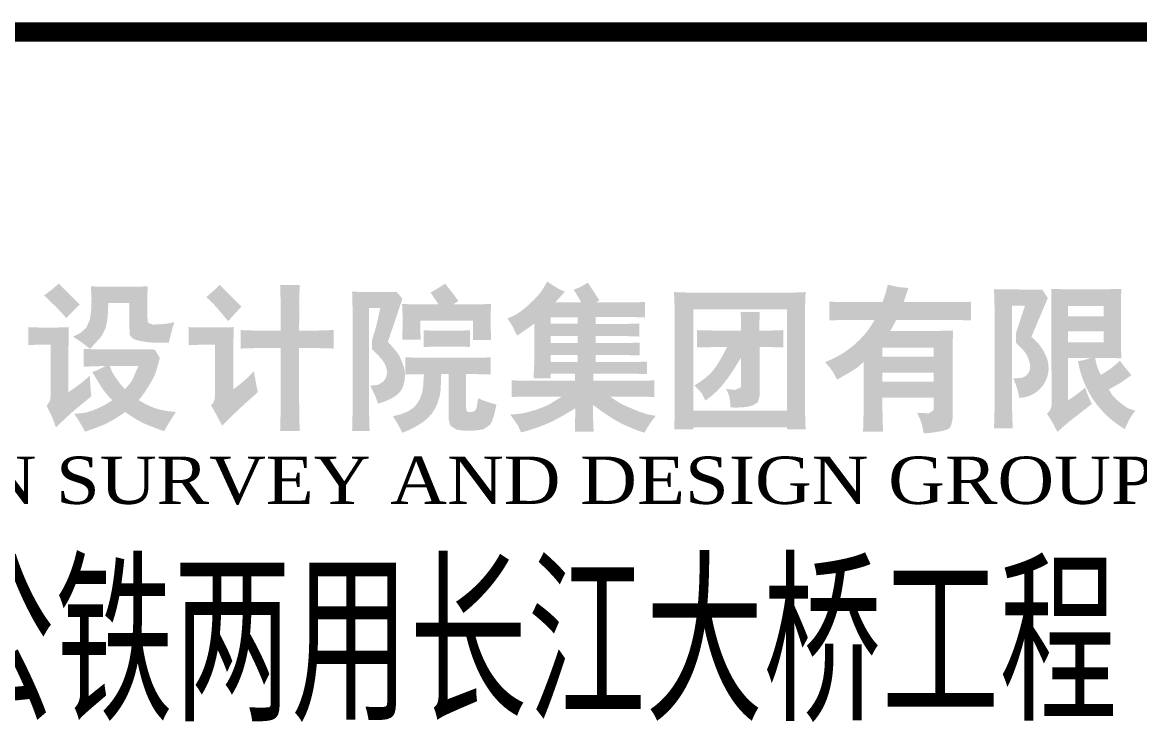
# Model space of a CAD drawing. Header units: millimetres. Extents: x 127 to 2034, y 513 to 812.
# Drawn here: x 1930.56 to 1959.34, y 546.82 to 565.13 of the extents above; entities that cross this region are included whole.
import ezdxf
from ezdxf.enums import TextEntityAlignment as Align

# ---------------------------------------------------------------- set-up
doc = ezdxf.new("R2010")
doc.units = ezdxf.units.MM
doc.layers.add('Title$0$0-CART-SITE', color=140, linetype='Continuous')
doc.styles.add('文字', font='ttt.shx', dxfattribs={"width": 0.8, "bigfont": 'rsdhz.shx'})
doc.styles.add('样式 1', font='TIMES.TTF', dxfattribs={"height": 300})

# ---------------------------------------------------------------- blocks, each defined once
blk = doc.blocks.new('新块6')
at = {"layer": 'Title$0$0-CART-SITE'}
h = blk.add_hatch(color=7, dxfattribs=at)
h.paths.add_polyline_path([(39.63761440037834, -6.547396637428959), (39.38771868405948, -6.557954102495443), (38.38529521736402, -6.557433347931747), (38.17671933031728, -6.547509510340602), (38.17458612527318, -6.54741074654254), (38.17508857426785, -6.556227660024376), (38.17692311848135, -6.584981429417383), (38.17857706977139, -6.613322113008167), (38.18017871253743, -6.637457528621098), (38.191332225684, -6.853392532346161), (38.18689612878572, -7.084113739816358), (38.18466595979027, -7.114757452354581), (38.1795070415092, -7.179701703199158), (38.15710398081776, -7.353978759568974), (38.1427026430107, -7.415535540453331), (38.072485377985, -7.580672456370507), (38.04843929516704, -7.616801790947874), (37.95678880237597, -7.704221130548318), (37.93702244953806, -7.722973130272861), (37.92172088443388, -7.737489462281017), (37.88045945963444, -7.762464539811332), (37.7923655835408, -7.804898340906447), (37.71249159890782, -7.84381640736558), (37.90552021164535, -7.968938593886036), (38.01801592618779, -8.050997199777896), (38.13818941583944, -8.146849388382748), (38.1505060305781, -8.156937404753819), (38.23085381590846, -8.074048926441037), (38.3041915545202, -7.994975039443148), (38.41372326004404, -7.874619168097923), (38.46532125915022, -7.80051297180347), (38.55238819976424, -7.629746519480477), (38.57182290458207, -7.537009951922528), (38.5885799626549, -7.46208022425111), (38.59869505690497, -7.416850253333733), (38.60675848400772, -7.321735586584908), (38.60864707557104, -7.293630231883298), (38.6121663751974, -7.239053924392122), (38.61222371998795, -7.238058280544521), (38.61568136338229, -7.178025283949182), (38.61877979968762, -7.10524021376824), (38.6235266214897, -6.992611006200434), (38.62419435008979, -6.978945688156671), (39.16599758169235, -6.976901149303955), (39.16733524228533, -7.297280644418264), (39.16842167838097, -7.639102144578147), (39.17758917123632, -7.801349257457559), (39.17802991601258, -7.807734272781317), (39.24627484797586, -7.886015484112987), (39.34284204383931, -7.932026586877555), (39.37785040689253, -7.939417197217892), (39.52764856130435, -7.969615831349302), (39.56040471829093, -7.976421554788089), (39.6198707535359, -7.984321864161585), (39.65469105958093, -7.987035456312014), (39.79375046591361, -7.997872538358023), (39.81625049034685, -7.99832916058716), (39.82781563498632, -7.998613908159142), (39.84565919013312, -7.999064117151875), (39.900802981547, -8.00049555087918), (39.95032507241322, -8.001716630547378), (39.97894704278646, -8.002392585363339), (40.05473091515796, -8.001008609565757), (40.12833089711692, -7.999425823524687), (40.17946831776845, -7.998430489676537), (40.27509728886272, -7.631024929928969), (40.28324038406918, -7.606099287953326), (40.28834551714445, -7.589757443016253), (40.29776423449712, -7.559607549461929), (40.30950788098471, -7.522372315482642), (40.31971773537428, -7.490703768221862), (40.32598425112283, -7.470590208734449), (40.2124166292566, -7.492724536956528), (40.16530938963024, -7.502310438296092), (40.14938748217739, -7.505550403884456), (40.14550869131546, -7.50590819248049), (40.1391732203736, -7.506631675061214), (39.98015027609272, -7.524791387174445), (39.93292005844035, -7.5280531577568), (39.76385474297768, -7.53279510264349), (39.64397655238483, -7.484779223069039), (39.63181860581591, -7.358217906944105), (39.62965014103884, -6.829739244373399)])
h.paths.add_polyline_path([(37.41261321305851, -6.54637436800425), (37.36873265620875, -6.502294931180812), (37.3435683292299, -6.477007551301937), (37.34172381201847, -6.475156692100255), (37.29705652575561, -6.518865444023162), (37.24977121490141, -6.565984753544228), (37.1694300405876, -6.632228325508377), (37.14088740429928, -6.652939221927795), (36.98508630497002, -6.769781923934943), (36.97105078547816, -6.780247038439711), (36.96844598333904, -6.782213335844289), (37.24042081299325, -7.042576508774629), (37.31970419950868, -7.121064226223665), (37.42120553385087, -7.229638987543013), (37.43366318689279, -7.243858408966672), (37.54033005095176, -7.36409627681445), (37.62844596411654, -7.273129689526344), (37.67829200254841, -7.222340727767572), (37.88755765547597, -7.012899911854277)])
h.paths.add_polyline_path([(37.59892707813617, -7.885528078362256), (37.60663790916647, -7.59901686961041), (37.3236136063197, -7.608983034545418), (36.84168556208812, -7.609088211576648), (36.56683707593098, -7.599470926548236), (36.56705744852866, -8.060604223631344), (36.8389882036214, -8.050349463189036), (37.14068245796574, -8.051204988542509), (37.14097334961028, -9.309124834847012), (37.13290331149096, -9.410356443752447), (37.12717362856114, -9.482988878975616), (37.12699332208925, -9.485491955374698), (37.07223478348081, -9.570723196555832), (37.04950336801906, -9.605606056469185), (37.03669973034033, -9.626028357378004), (37.1461498979674, -9.852257736073282), (37.19891587085644, -9.973266474593233), (37.20319770699918, -9.98304152516522), (37.2444734619194, -10.09525900314236), (37.27285963364034, -10.17275779997635), (37.27549528788862, -10.17989444626965), (37.52032803776297, -9.947228863879557), (37.64310073023285, -9.833006491608273), (37.70281063841742, -9.779625300850057), (37.73147007191642, -9.756056667561836), (37.92363482475832, -9.595856658829687), (38.18663315558428, -9.381130534699878), (38.16891594274986, -9.205957712055351), (38.15180182042153, -8.95090084856332), (38.14929618583614, -8.902242362989114), (38.14651949349411, -8.847688833136488), (38.14649304879916, -8.847305321772922), (37.99596986898307, -8.982152535641033), (37.88227973596281, -9.071568403060324), (37.79262121566194, -9.137254023702726), (37.59459894497036, -9.274773919272604)])
h.paths.add_polyline_path([(39.95062918630049, -8.39245827621221), (39.82029432423496, -8.174953460437107), (38.30259165078954, -8.170392368735177), (38.02074193295178, -8.162029512191111), (37.98593630781017, -8.160981678141807), (37.98585920100652, -8.616906702326958), (38.02758229306986, -8.615713197185187), (38.40550003887239, -8.604029555930367), (38.48263371658597, -8.602015812972468), (38.51784846766007, -8.601096455065088), (38.5417971010049, -8.600713926564822), (38.55167419300034, -8.600556161018005), (38.53873392443259, -8.60815456012625), (38.49181443189357, -8.632482520267727), (38.4657333556292, -8.645995203350537), (38.38981725957331, -8.684306577920722), (38.35465243195271, -8.700841176652316), (38.27663618677383, -8.730670408530386), (38.21182024969806, -8.756849227873543), (38.2622634974736, -8.842079819077297), (38.38410665155011, -9.04170074569282), (38.39603176184085, -9.061591976953592), (38.40074970672925, -9.069461567054704), (38.4525991591587, -9.149060786664448), (38.49028504720975, -9.208103580000738), (38.57202117892069, -9.313997609694184), (38.60425761537246, -9.351902572028676), (38.62610460719645, -9.375061800581364), (38.63528349042956, -9.384792012182004), (38.70270422943489, -9.456262369485726), (38.71714523438916, -9.471588715018695), (38.72649343248543, -9.481515117904392), (38.68296987891284, -9.510427257385743), (38.57960419389039, -9.572633057506208), (38.52191289735111, -9.605971610780614), (38.36194235167551, -9.685911284306883), (38.20590765771541, -9.752188205083996), (38.10990020786035, -9.778858278116443), (38.05114891992037, -9.797896603227683), (37.95481752270919, -9.81323320993232), (37.76769268712582, -9.828894326258364), (37.74704599473247, -9.830928603939356), (37.84126181676607, -9.970357431856087), (37.92540221169678, -10.11452820465945), (38.01923017813445, -10.2784260838531), (38.0260754919573, -10.29026857715564), (38.06503238246865, -10.27716524213883), (38.18199063860431, -10.23732880063232), (38.33458521635822, -10.18011656998112), (38.38787577862007, -10.15864099029261), (38.51837151245766, -10.1060524752005), (38.59700700426095, -10.0691045540845), (38.76879612288525, -9.975452104584633), (38.85736159586435, -9.9207485050689), (38.87500681590376, -9.909878074206633), (38.88311548474798, -9.905042603062043), (38.91134182090957, -9.885816904581757), (39.04805866845039, -9.792695470820604), (39.05965686901092, -9.784845672956578), (39.10214246846357, -9.815518886369148), (39.21992667419454, -9.897163399864267), (39.30010742349168, -9.94603203700916), (39.3812397346328, -9.99548063295498), (39.52628665982832, -10.07142870992339), (39.53921370615336, -10.07752641238056), (39.54721763264007, -10.0810677999458), (39.56797671482983, -10.08988086548578), (39.66165923555002, -10.13016751598826), (39.8709932039221, -10.21081777579076), (39.93909011084671, -10.23482457067058), (39.94788554966999, -10.23801758191456), (39.95360770481259, -10.24002173432507), (40.06105590809221, -10.27822446242078), (40.06935042175085, -10.26320106741275), (40.08384211228315, -10.237371127973), (40.0940277257896, -10.22014518266462), (40.15386985723944, -10.11698190781482), (40.23046910774048, -9.99181482865913), (40.30172873430038, -9.87994494794458), (40.31495328349612, -9.85912630920268), (40.35673393723175, -9.794017657316944), (40.36411837108515, -9.78252536505954), (40.17760617090007, -9.764973627485801), (40.02791599887041, -9.739708052600859), (40.00315274973018, -9.735579212842822), (39.8485350502384, -9.693212109380168), (39.73453279463195, -9.651288000622513), (39.63669765109282, -9.604856990790893), (39.57432784798641, -9.575830695753949), (39.55895687150388, -9.567009934330258), (39.40470719413918, -9.478611205753113), (39.45741146280979, -9.417382782425364), (39.55410647452428, -9.285880711173546), (39.65447068719278, -9.134243651876202), (39.75247030357915, -8.965525586344484), (39.8157943193064, -8.840493185097726), (39.85362785688688, -8.73580740860291), (39.91552165569357, -8.524519581429786)])
h.paths.add_polyline_path([(39.39476178669921, -8.602482696376514), (39.39379214802375, -8.604877397783127), (39.38515354906758, -8.626664434790143), (39.36762202451556, -8.670879934494451), (39.24575697271706, -8.946587307678614), (39.19876916473351, -9.024977543980127), (39.17404999015474, -9.056530653037953), (39.05375309185678, -9.198506817318957), (39.01184707188134, -9.153383306076819), (38.94367486277682, -9.076033296255444), (38.82694799787916, -8.919606834141632), (38.72782448185228, -8.765031231232795), (38.6602627045437, -8.602467304615686)], flags=16)
h = blk.add_hatch(color=7, dxfattribs=at)
h.paths.add_polyline_path([(41.97937771232881, -7.15032909355017), (42.03717478785745, -7.092061018827962), (42.05392197623932, -7.075229733966863), (42.0122021847599, -7.033494087423433), (41.71926773420617, -6.736043184888898), (41.57869877665854, -6.594513381658771), (41.49271827214015, -6.505922256077838), (41.42554655382028, -6.575721324717449), (41.3158892362573, -6.680614889980121), (41.18407567508604, -6.794145798183877), (41.16065976218869, -6.814126829311363), (41.14896458510393, -6.824224687375875), (41.17659692260986, -6.851061652361237), (41.22890383333052, -6.901581569225015), (41.3142408503414, -6.984003164133752), (41.32737149854273, -6.997079326906372), (41.3339487561685, -7.004339527714023), (41.33740419575096, -7.008075877580835), (41.34475361608983, -7.016186052725117), (41.35268006424502, -7.024777214519644), (41.36317895431619, -7.036498046016844), (41.42544959007847, -7.106016215029569), (41.57266057221767, -7.278783596220647), (41.59188365870704, -7.302697261473668), (41.71078220577527, -7.44439473396693), (41.74335664372972, -7.407463844711173), (41.77959468499375, -7.36637938795667), (41.806594714146, -7.335784415995533), (41.82127592495726, -7.318848348841697)])
h.paths.add_polyline_path([(44.42579148050478, -7.673868283641241), (43.92605514064979, -7.688858575737184), (43.53937866875983, -7.690097612457464), (43.54007284184532, -7.122782972814321), (43.5394580028447, -6.986435062295129), (43.55076310815838, -6.593434675776563), (43.55270679292353, -6.526109832638952), (43.55305938878643, -6.513841316862282), (43.55307481484103, -6.513287213482385), (43.05239748460786, -6.513285930835138), (43.04934312286403, -6.51329106142424), (43.06278143322177, -6.947806873990543), (43.06278143322177, -7.237986452329494), (43.06299299078142, -7.689189498588347), (42.46236640803599, -7.689383800854388), (42.16503046024207, -7.679515777105733), (42.03559912500987, -7.675220193273161), (42.03585916433564, -8.150917943744785), (42.33308206246785, -8.141400705161686), (42.45400481840678, -8.13790164493713), (42.52360504082952, -8.135329938284313), (42.5354739045686, -8.134861772504733), (43.06339186480815, -8.134859206941655), (43.0633896612058, -9.243119835172363), (43.06339186480815, -9.661398623042087), (43.06336321651085, -9.742787687351154), (43.05498024946628, -10.05903706006336), (43.04934312286403, -10.27621864886771), (43.55307481484103, -10.27622249680627), (43.54046951226971, -9.7767688466285), (43.53906794364644, -9.4197928755961), (43.53903268391349, -8.134861772236263), (43.92258868242694, -8.135514639410985), (44.0747999150966, -8.140197582545623), (44.16654095465397, -8.142721831271956), (44.3520614753206, -8.148552844925005), (44.37174294022457, -8.149203045095987), (44.39014624117021, -8.149811019635536), (44.4073969943876, -8.150324078318818), (44.41249927698716, -8.150475715492803), (44.41679448729462, -8.150616006857147), (44.4260779647351, -8.150919226392034)])
h = blk.add_hatch(color=7, dxfattribs=at)
h.paths.add_polyline_path([(47.55092145932917, -6.801160593037879), (47.5308279019276, -6.773962069561322), (47.51688934617755, -6.756403918754415), (47.5054740546698, -6.741654764242639), (47.42807264849156, -6.644019696709278), (47.33061514824706, -6.518735896703446), (47.29813445664089, -6.477105032452755), (47.24327053823119, -6.515826853966303), (47.22588315412479, -6.527628486342166), (47.14805642922487, -6.576227970167623), (47.10206250079985, -6.606452257231524), (47.07844078074753, -6.619564754542637), (47.03841933991839, -6.642115481959478), (46.98909518937194, -6.670276757500516), (46.92249423570078, -6.708302101851416), (47.07022088949645, -6.922785001977728), (47.13202653918028, -7.01326161822709), (46.52483880966513, -7.010586017190348), (46.1913690554405, -7.004842325225638), (46.20286808844736, -7.283451147597816), (46.20179707840629, -7.641009440237213), (46.19682547659225, -7.770583693483274), (46.19256567773021, -7.920316022419343), (46.66938108184453, -7.920248042142929), (46.65972436223721, -7.647509893760628), (46.65854096239977, -7.428977677971715), (48.02125350702164, -7.430988868011467), (48.02134606334923, -7.671458190473857), (48.01202430994791, -7.929710126919076), (48.48534901474678, -7.931154387115952), (48.47275693462775, -7.627201748407457), (48.47205615031609, -7.256534806395449), (48.48421189307311, -7.003044054536304), (48.09905378722664, -7.012997393005036), (47.50867445997039, -7.013006382393201), (47.5224625647495, -7.003682812597447), (47.63896024243053, -6.924919326104145), (47.59314040822985, -6.860236735187073)])
h.paths.add_polyline_path([(47.94051566228347, -7.681420507467009), (47.66172030618957, -7.689330589727093), (47.07680561749342, -7.689398570000264), (46.74993160990609, -7.681244784868113), (46.74958562505975, -8.10982579110987), (47.08581884959324, -8.099063102570142), (47.66859812964297, -8.098871988210362), (47.94020714098198, -8.108840718436682)])
h.paths.add_polyline_path([(48.47195918636472, -8.377893822823749), (48.11524675285521, -8.388278130585832), (46.73774501483035, -8.387903597746684), (46.2736252660126, -8.37694722955257), (46.27439436576873, -8.819232033240212), (46.63183843590863, -8.811773442623405), (46.72955817929081, -8.809735317000559), (46.75008439146525, -8.809148216988431), (46.74236842840523, -8.967060914455772), (46.73716323175079, -9.103154860927873), (46.70915830419011, -9.281069503366437), (46.64994423419314, -9.448758886237043), (46.56190985850602, -9.590472107943242), (46.47000574336465, -9.684836426366587), (46.33413953326721, -9.772473262795927), (46.16338396134864, -9.841651530429774), (45.99910733864721, -9.882474327256773), (45.98757745353117, -9.885378239408057), (45.96265112880695, -9.891564444488381), (45.95734015337271, -9.892902245003485), (46.02024986901864, -9.998310151596684), (46.07482069197189, -10.08919721478941), (46.08963145829815, -10.11380918134944), (46.09279647059352, -10.11943945890869), (46.14531562639945, -10.21330354511502), (46.17624489604108, -10.27477567131808), (46.19244226908389, -10.30847080037949), (46.19568394750436, -10.31528165440414), (46.19816313718525, -10.32037889243054), (46.32699285565954, -10.26482874608575), (46.39719917454835, -10.23501658684779), (46.48260884212407, -10.18999657175425), (46.58731439155139, -10.13480556649102), (46.71219723987937, -10.05572013567086), (46.84617485820392, -9.948452391348267), (46.91090044255446, -9.87618807573108), (46.96230231015556, -9.818834528114335), (47.00726930310095, -9.744573131567618), (47.05549560412376, -9.66561853071454), (47.10545403235204, -9.55196192313616), (47.11684728678858, -9.515802829744473), (47.15898690139488, -9.379885888518572), (47.18385372571259, -9.20901041122255), (47.199603742753, -8.809181213623956), (47.38825135158452, -8.809179930976654), (47.3882711852629, -9.945008484933908), (47.3884474830896, -9.9648048542511), (47.43227294694711, -10.13157201413577), (47.43607216756402, -10.13730544492557), (47.58320381561839, -10.23436460408504), (47.71402790464537, -10.25950704488661), (47.83316344017706, -10.2634870976255), (47.90403961876484, -10.26555344147545), (47.91711431461928, -10.26591258255376), (47.92517333430779, -10.26626787569347), (47.94922918791027, -10.26524432361822), (48.04999668201975, -10.26151182169326), (48.07907041580957, -10.26024841468444), (48.23914233264125, -10.23810095395186), (48.29838284754271, -10.22120849678595), (48.44187173954754, -10.12370554186361), (48.49447904426682, -10.05018551511801), (48.55684664377088, -9.880445180161585), (48.62250440346153, -9.59187917138206), (48.53731723958236, -9.56918658579724), (48.47649665462862, -9.553322811292505), (48.45784784229085, -9.546858781106664), (48.39913271178568, -9.527454392453931), (48.29979543459677, -9.494625049924252), (48.22274442067914, -9.461744401522992), (48.15462289736217, -9.432615494749369), (48.14679086149746, -9.429203654500668), (48.13680358309841, -9.520534513456196), (48.12290249068365, -9.598259056116717), (48.106385577699, -9.683426797633217), (48.06467789283097, -9.758409041627774), (47.97834038503544, -9.784522445985774), (47.89183319042979, -9.786465655752352), (47.84997565243003, -9.756136191657275), (47.83979885375202, -9.670788879603263), (47.83981427980663, -8.809182496271205), (48.10517132554281, -8.809324870053956), (48.47193494548169, -8.819153791788835)])
h = blk.add_hatch(color=7, dxfattribs=at)
h.paths.add_polyline_path([(50.11476828262283, -6.548271941618282), (50.22983740844839, -6.61529340238286), (50.24012980258167, -6.620359157905681), (50.38459013725705, -6.684293013728732), (50.23173045143093, -6.854130954231947), (50.13405305656679, -6.961209691028727), (50.80244523998891, -6.959131012081912), (50.70456317644175, -6.786979097977621), (50.60942769974545, -6.63214417090586), (50.74852894623373, -6.583090087119727), (50.87342613495031, -6.513723328697835), (50.97495424821582, -6.449483152742914), (51.05753152025471, -6.58056595095644), (51.18019833105688, -6.766873424636514), (51.27187003383489, -6.909297352391717), (51.19377222666125, -6.961145585981113), (52.17524901767801, -6.961145585981113), (52.44408324691072, -6.951104040541224), (52.44408324691072, -7.347795903956125), (52.12695629216804, -7.339772574748565), (51.17471933492533, -7.339772574748565), (51.17471933492533, -7.514634367974052), (52.00349802036843, -7.514634367974052), (52.3048564193964, -7.50456586927703), (52.3048564193964, -7.840848505152677), (51.98583188601378, -7.831082684254397), (51.17484463054762, -7.831082684254397), (51.17484463054762, -8.00608395230938), (52.02761376790775, -8.00608395230938), (52.30935969620086, -7.997254574999715), (52.30935969620086, -8.327381150062365), (52.00265610094254, -8.319427389397106), (51.17518990272264, -8.319427389397106), (51.17518990272264, -8.495691057345766), (52.23747054889873, -8.495691057345766), (52.49821668203992, -8.487077306099536), (52.49821668203992, -8.807557347331965), (52.14993190494904, -8.797524179253912), (51.11374735959879, -8.797524179253912), (51.11374735959879, -8.979976643083319), (52.43302377054539, -8.979976643083319), (52.68889300752968, -8.968095355687351), (52.68889300752968, -9.399498636278624), (52.41041950939297, -9.389328152280937), (51.55093315904568, -9.389328152280937), (51.69081934834436, -9.485167380600442), (51.79148002934716, -9.548599687288345), (51.96573013823552, -9.636737568556955), (52.30610427439285, -9.778871566674413), (52.50571118243576, -9.841441004878844), (52.72333573314432, -9.883753977195568), (52.60538140327743, -10.03608067753578), (52.51792950280549, -10.16807587994464), (52.43310144270846, -10.31842770780366), (52.24857821575904, -10.25723798500638), (51.99759154445098, -10.15321552910154), (51.85189412678198, -10.08717276297773), (51.60990777273736, -9.952949546007405), (51.30497759435865, -9.748818320061957), (51.11194786305614, -9.60201193829215), (51.11194786305614, -9.979660952892461), (51.12340136891771, -10.28652087837525), (50.64008802261279, -10.28652087837525), (50.64865122194942, -9.934987749356306), (50.64865122194942, -9.6900278014362), (50.48372855987008, -9.791397182623257), (50.36827107406762, -9.85935909354248), (50.21008376739528, -9.94721432983954), (50.00264955989161, -10.05252981365248), (49.81662788670121, -10.13052525688272), (49.6460391351914, -10.19428537346158), (49.41047291287296, -10.27015078086498), (49.25490944678506, -10.31072089725802), (49.18285588405173, -10.14795199494455), (49.10379426320625, -10.02569128937773), (48.97671488748939, -9.849571054419187), (49.1562189138921, -9.83668521182102), (49.23424131683614, -9.828906647331848), (49.37210860028471, -9.80306794322405), (49.63772652730886, -9.728270467601249), (49.83639740224071, -9.6545820821122), (49.98383818850462, -9.587138110818898), (50.30497159678097, -9.387635692785807), (49.2262303258719, -9.387635692785807), (49.01631061355192, -9.399513934073752), (49.01631061355192, -8.9682068110489), (49.25299996207079, -8.978699277206601), (50.64850154735222, -8.978699277206601), (50.64850154735222, -8.797425107820345), (50.01326908378008, -8.797425107820345), (50.01326908378008, -8.913810766136008), (49.57633557647543, -8.913810766136008), (49.57948611280491, -8.852931370036627), (49.59281338557675, -8.577237423629981), (49.59281338557675, -7.508458437610727), (49.45036005067715, -7.615856971166294), (49.31062126825174, -7.71285591803371), (49.15130063020234, -7.815863620212838), (49.04516548851581, -7.594551149393225), (48.96760288136621, -7.468566887693896), (48.90749210174738, -7.374563394764322), (49.1091542002706, -7.284436071688673), (49.21968036265653, -7.212722194444552), (49.37892673033831, -7.090308510929956), (49.59909574857057, -6.882461377747915), (49.74342851989979, -6.723519473799626), (49.83507641073857, -6.589541021547687), (49.92823076804246, -6.425793755262759)])
h.paths.add_polyline_path([(50.71614708082825, -7.343890231217528), (50.71614708082825, -7.513698652851418), (50.0134652481841, -7.513698652851418), (50.0134652481841, -7.343890231217528)], flags=16)
h.paths.add_polyline_path([(50.71614708082825, -7.831060830262345), (50.71614708082825, -8.006898013537125), (50.0134652481841, -8.006898013537125), (50.0134652481841, -7.831060830262345)], flags=16)
h.paths.add_polyline_path([(50.71614708082825, -8.319464905420546), (50.71614708082825, -8.496965145125614), (50.0134652481841, -8.496965145125614), (50.0134652481841, -8.319464905420546)], flags=16)
h = blk.add_hatch(color=7, dxfattribs=at)
h.paths.add_polyline_path([(58.07607817330467, -9.871972764687767), (58.06417690889978, -10.28709498865083), (58.57813344797651, -10.28722699947081), (58.56465008279375, -9.883270551359034), (58.56418279315878, -9.4146214494462), (59.88315942869121, -9.416519397397336), (59.88215860535457, -9.737148277141957), (59.75428118423625, -9.818501698910607), (59.45534352766881, -9.804002232120013), (59.53666684520033, -9.978481767073221), (59.58503878304799, -10.12637733092543), (59.62955841600962, -10.3392736852229), (59.87278237586906, -10.31294137018903), (60.08249277635075, -10.27802534408022), (60.22594353467758, -10.23818381050535), (60.29552493176487, -10.19433015064589), (60.32772315742513, -10.1465091479202), (60.36810104078214, -9.97404921139804), (60.36916333385343, -8.123016902038785), (60.38214539207584, -7.686154668519009), (60.05068007947011, -7.694370086119134), (58.76860142198458, -7.694181928924308), (58.91911881703018, -7.415224352969972), (60.5269019356656, -7.415247413088423), (60.84774610667555, -7.427266413300287), (60.84774610667555, -6.945609733956587), (60.54259045426334, -6.955549647317696), (59.10940297862579, -6.955262899767888), (59.230188697363, -6.590389006570545), (59.17568589564945, -6.585358558858785), (59.10545100913916, -6.579309455507826), (58.97982242456237, -6.566747354932032), (58.79668355986541, -6.527245391117162), (58.70080742258179, -6.506565478569825), (58.64496678404577, -6.726070506645385), (58.56385097582426, -6.955656258587452), (57.46790040670496, -6.955638879945639), (57.19519243985017, -6.941595936647956), (57.19519005268415, -7.427265410683901), (57.47284961877923, -7.415559225986214), (58.36018669460503, -7.416782080633709), (58.27728485725422, -7.552900274206535), (58.20210008497418, -7.665739565687374), (58.10988595236159, -7.78143205674587), (58.0588875244099, -7.836345549597751), (57.97574420191415, -7.924049759895752), (57.89611914346062, -7.9991015212114), (57.84363465269163, -8.04857154439253), (57.78461416714893, -8.096951616484375), (57.72068440846235, -8.14935590116238), (57.57886588139993, -8.249627643008578), (57.42747889931383, -8.340637950349446), (57.33372322909602, -8.388437520466878), (57.26031821397668, -8.425861690781517), (57.084772434687, -8.500944827102842), (57.20675114446388, -8.636487520346634), (57.26289751668995, -8.717253410422018), (57.28772823931251, -8.752700317428946), (57.39512496869614, -8.949200095610477), (57.65703036870875, -8.801362014951735), (57.86423201108886, -8.676101255478216), (57.94130957300843, -8.619314750922285), (58.07822603473508, -8.494936496714443)])
h.paths.add_polyline_path([(58.55988229617543, -9.000606445336073), (58.55988229617543, -8.767873376710668), (59.88389587234306, -8.767873376710668), (59.88389587234306, -9.000606445336073)], flags=16)
h.paths.add_polyline_path([(58.55988408654994, -8.362475504137363), (58.55988408654994, -8.127672706391422), (59.88441985738063, -8.127672706391422), (59.88441985738063, -8.362475504137363)], flags=16)
h = blk.add_hatch(color=7, dxfattribs=at)
edge = h.paths.add_edge_path()
edge.add_line((64.70568711920235, -7.974613277605952), (64.70514577985335, -6.997147691139446))
edge.add_line((64.70514577985335, -6.997147691139446), (64.71503586463689, -6.614470339128673))
edge.add_line((64.71503586463692, -6.614470339128673), (64.30591115946478, -6.624507444003255))
edge.add_line((64.30591115946478, -6.624507444003255), (63.29742562442149, -6.624799110427034))
edge.add_line((63.29742562442149, -6.624799110427034), (62.90882771103241, -6.614469774974168))
edge.add_line((62.90882771103241, -6.614469774974223), (62.92107069515222, -9.573683767252305))
edge.add_line((62.92107069515219, -9.573683767252248), (62.90859252258265, -9.672992800433178))
edge.add_line((62.90859252258265, -9.672992800433178), (62.87079407018206, -9.75621109898077))
edge.add_line((62.87079407018206, -9.75621109898077), (62.80216716148022, -9.826095108072195))
edge.add_ellipse((58.68922298992583, -12.4707991616562), major_axis=(3.457655963485261, 3.457655963485262), ratio=0.99999999610717, start_angle=341.3405397966858, end_angle=347.7418153090009, ccw=False)
edge.add_ellipse((66.74603066925947, -14.14205915674773), major_axis=(3.758701585851431, 3.758701585851431), ratio=0.999999997774704, start_angle=441.8000222331873, end_angle=448.73259824696737, ccw=False)
edge.add_ellipse((-3.175568355763005, 75.73095729764691), major_axis=(76.75967005926859, 76.75967005926857), ratio=0.9999999815067901, start_angle=262.936102647581, end_angle=263.200634315006)
edge.add_ellipse((67.08465255158546, -8.044207635014573), major_axis=(2.463144704753998, 2.463144704753998), ratio=0.9999999974930256, start_angle=153.6335939401856, end_angle=161.0991816625165, ccw=False)
edge.add_ellipse((61.6492255640176, -6.710253850737558), major_axis=(-2.296100709572276, 2.296100709572276), ratio=0.9999999995179178, start_angle=166.3850473001634, end_angle=176.0999283544097, ccw=False)
edge.add_line((63.34031256364721, -9.482325605982453), (63.34031256364721, -8.392583113406543))
edge.add_line((63.34031256364721, -8.392583113406543), (64.35982864533614, -8.392583395483769))
edge.add_line((64.35982864533611, -8.392583395483825), (64.7150368784281, -8.400610427868628))
edge.add_line((64.7150368784281, -8.400610427868571), (64.70568711920235, -7.974613277605952))
h.paths.add_polyline_path([(63.34031053627439, -7.989195470608138), (63.34031053627439, -7.710237971800098), (64.2574623147218, -7.710237971800098), (64.2574623147218, -7.989195470608138)], flags=16)
h.paths.add_polyline_path([(63.34031104316998, -7.320898834500837), (63.34031104316998, -7.055988994963457), (64.25746282161744, -7.055988994963457), (64.25746282161744, -7.320898834500837)], flags=16)
for points in [[(44.91104053745128, -6.959720096627506), (44.90371756180735, -6.685880154721813), (44.90854812531813, -6.686009702038291), (44.93126191091336, -6.686575349240456), (44.98426147864279, -6.687925976225075), (45.3008000195919, -6.695939952865785), (46.05366714316966, -6.695919430519153), (46.09963903431395, -6.750865450263006), (46.19381518920031, -6.863480548717291), (46.19816534099714, -6.868512371758528), (46.18187541141719, -6.916682168934697), (45.91365793163035, -7.714521771102454), (45.82287330829617, -7.978327567799907), (45.82307164340358, -7.978530225978659), (45.82665489904662, -7.982382014048425), (45.82956381507297, -7.98551936790011), (45.95994715911416, -8.125990987591477), (45.96804143811655, -8.134420541767952), (46.07435570631255, -8.268032566857642), (46.09925117892757, -8.305959147410476), (46.10148575512773, -8.309922525744526), (46.10375118364657, -8.313309995704742), (46.12237265337802, -8.351341753288807), (46.13814030028493, -8.383084694055867), (46.16515355188943, -8.438910609444973), (46.17487858694125, -8.45917129686842), (46.17509014450092, -8.459745922595005), (46.17575346547724, -8.461559585041867), (46.17662565866097, -8.463944348801874), (46.17700769051057, -8.464988906506049), (46.17780513283409, -8.467251971138296), (46.17833402652371, -8.468615424592485), (46.17885630919675, -8.470139208881504), (46.17934773976062, -8.471420572945702), (46.1796738909286, -8.472351774456001), (46.17986762960987, -8.47290492241359), (46.18007937618145, -8.473481786206548), (46.18081321641414, -8.475483997721879), (46.18217291407829, -8.479230608760417), (46.18359872379421, -8.483065722421996), (46.19015259968196, -8.501248522176523), (46.19467904909592, -8.513518320600497), (46.21148905753702, -8.559833410636429), (46.22005713744633, -8.583393065396931), (46.24094183188475, -8.64094414060986), (46.24232136322729, -8.64461635813882), (46.24240290112407, -8.645115307708522), (46.24246240174011, -8.645437252032023), (46.2427246448778, -8.646982841318277), (46.24368767232712, -8.652648291834907), (46.24425843697586, -8.655949824463276), (46.24835516025391, -8.67995968821981), (46.25253562503107, -8.704359476576258), (46.25418841836122, -8.71416787596445), (46.25454982905262, -8.716285525682736), (46.25466883007516, -8.716989698725799), (46.25476799783842, -8.717578433565905), (46.25484733192329, -8.718027359914629), (46.25491345005189, -8.718401502157063), (46.25500520716499, -8.718920725906912), (46.25532994744912, -8.720862009142193), (46.25540707772211, -8.721305804905057), (46.25569576555477, -8.723001463854416), (46.25587867481711, -8.724086582969733), (46.26106183419082, -8.754449395877828), (46.26914068713865, -8.801822669449223), (46.26636619839897, -8.836622157328579), (46.26331844767167, -8.875010490699594), (46.25918426105832, -8.926924333622992), (46.2551073712491, -8.978366162556483), (46.23004441563586, -9.075199575895963), (46.21490923759606, -9.134446310054953), (46.19419863738197, -9.172233082119588), (46.15203698528543, -9.250336005557813), (46.13957492482928, -9.2628469415626), (46.06082924683192, -9.341801542418978), (46.04780082935081, -9.35380968091215), (46.03821903620459, -9.359865056028696), (46.02345628770614, -9.368950042674438), (45.98694498466406, -9.39147460154072), (45.98303117043882, -9.393918043521069), (45.9011628152531, -9.444741636740046), (45.89988024786194, -9.445282913653669), (45.89533396476958, -9.447176100195975), (45.87231826888941, -9.456874191967133), (45.72964695840687, -9.51783197683966), (45.69755853002038, -9.528272721055883), (45.63965126829765, -9.546013007694851), (45.56802361961067, -9.56785904645386), (45.56343546576878, -9.554796572363728), (45.51501964446702, -9.411509543144176), (45.47087464066765, -9.312807313547637), (45.37131919490253, -9.106203712156457), (45.3724805576688, -9.106089556600807), (45.38438507592848, -9.104869759579913), (45.55179098704442, -9.087823384809038), (45.58405350965526, -9.080113395439753), (45.71311902678185, -8.992122548514658), (45.77470871149175, -8.905511829451825), (45.81030106164592, -8.765473744348355), (45.76890189807939, -8.592344656784405), (45.72644935454786, -8.506055882045075), (45.65749482344449, -8.416047431847117), (45.64861381481946, -8.406666153813603), (45.63324724575119, -8.39008794509084), (45.58073029354758, -8.333933672148305), (45.413498476656, -8.160971328655647), (45.41345440230412, -8.12936306579087), (45.4134323650234, -7.944139902401957), (45.42606190847777, -7.902437209932941), (45.49714082979676, -7.669286669595977), (45.51332498059688, -7.611384149185142), (45.52207156214476, -7.581345845895157), (45.52946726064743, -7.553650938140207), (45.54039993641975, -7.508046434383687), (45.54688549686301, -7.478209506625205), (45.62954058167139, -7.110402866776552), (45.33920211800918, -7.109415228808813), (45.34217934948007, -8.216107180111976), (45.33935858236705, -8.700110068029458), (45.33947537978725, -9.76458626818038), (45.35334121267856, -10.27040569397922), (44.90371095058121, -10.27021073167759), (44.9039709901166, -10.25868486834605), (44.9053152619357, -10.20848592407475), (44.90560394976833, -10.19751031618125), (44.9068865171595, -10.14725878339106), (44.91050943994975, -9.985948002611053), (44.9159350089923, -9.81945532912016), (44.9159107678997, -7.116583941267719), (44.91448936580761, -7.082305207955357), (44.91307016731787, -7.031648358807672)], [(55.40022678817225, -8.113096861882013), (55.68522870530911, -8.113096861882013), (56.00822755202721, -8.123109632899853), (56.00822755202721, -7.675677905552447), (55.69312630651589, -7.686218450493299), (55.39191814891132, -7.686218450493299), (55.39191814891132, -7.55365468003788), (55.40212833543378, -7.210305871313039), (54.91275940564998, -7.210305871313039), (54.92270482692006, -7.553338161375903), (54.92270482692006, -7.685661173675724), (54.18161559367624, -7.685661173675724), (53.78491563021277, -7.67602174170446), (53.78470018952691, -8.123123109530068), (54.19196184803337, -8.113137656002266), (54.5586180442439, -8.113137656002266), (54.44035586111318, -8.344871203272305), (54.29622038825951, -8.588099950730793), (54.20163286611974, -8.714736554115232), (54.13045297199466, -8.79579665559595), (54.01695202732994, -8.896158931949856), (53.86863870652928, -9.005656905745296), (53.71774690108911, -9.103084190869252), (53.84913849168992, -9.233457098550387), (53.91280064072532, -9.308071000631967), (54.00550815960929, -9.489552748478845), (54.16852700649365, -9.363814344200193), (54.29426271284069, -9.251808988968547), (54.41154294008925, -9.128906868716001), (54.52155431301403, -8.990747747649777), (54.68431576506304, -8.76386870063817), (54.92331713207136, -8.381422006164028), (54.92331713207136, -9.143554752847763), (54.76878526515398, -9.216343620007878), (54.53366321203836, -9.189236636896963), (54.57946816479858, -9.270102966309592), (54.62351500833943, -9.405822453317), (54.64138977999868, -9.551195941628066), (54.64538166850878, -9.666138473484352), (54.77440794764158, -9.670708143370064), (54.95791293386907, -9.66539689466282), (55.1168140293758, -9.642466956990575), (55.2229979285931, -9.614022164249207), (55.35205312214862, -9.538056228480343), (55.35545935241575, -9.533538279710966), (55.40022678817225, -9.36341368766682)], [(40.69080285839354, -8.064901090107922), (40.69112680574963, -7.59892451904875), (40.83395017317579, -7.602818634459082), (40.97083891112908, -7.606953887450287), (40.97827648038128, -7.607042390073388), (41.08930451466784, -7.607102674469387), (41.58156802553764, -7.60572639454898), (41.85724290804554, -7.599018152257713), (41.85423041705123, -7.690940311347957), (41.8507970147495, -7.803378404552688), (41.85047747480766, -7.813843519057456), (41.8463543066251, -7.952578435102851), (41.84322281460825, -8.603638361062849), (41.84320077732752, -9.202524066812655), (41.84350268761244, -9.202288059817702), (41.84394876851783, -9.201939352725672), (41.84428941702551, -9.201682650572764), (41.84496816426599, -9.201156765419908), (41.85235064031639, -9.195423334630163), (41.85614126445341, -9.1924794333716), (41.85960970793002, -9.189863061141468), (41.86465844022658, -9.18590994398238), (41.86983058095992, -9.181956826826537), (41.872589643645, -9.179744261252038), (41.87776398819022, -9.175853993780207), (41.88287001729093, -9.171776459890507), (41.8873986705168, -9.168401816399808), (41.89840406935743, -9.159833736379198), (41.94052164689253, -9.12717755115392), (42.0168233945229, -9.06693933108528), (42.13230956277891, -8.969193955934884), (42.2617364905969, -8.849625629669957), (42.37318102856716, -8.736511581645969), (42.38327628934837, -8.795692900826394), (42.39532194858964, -8.8663080174569), (42.43531723704271, -9.080929158747152), (42.44417400457513, -9.125643505686641), (42.46905845854979, -9.251417276734573), (42.47336673959705, -9.272772061804233), (42.46778911340132, -9.277979607444477), (42.46384665087879, -9.281647977031582), (42.4586446751802, -9.286488294045741), (42.4383782100127, -9.3054218337964), (42.33418172080618, -9.401497202926693), (42.16709755344399, -9.54643628111097), (41.95341563729654, -9.74447821571465), (41.82745516770137, -9.868697418948614), (41.68200055365068, -10.00911645012439), (41.59693900202017, -10.09531415694925), (41.55821736366107, -10.13574189858718), (41.55484786938958, -10.12958519438126), (41.54637675343164, -10.11387277219017), (41.5425378656675, -10.10673099531107), (41.536931591384, -10.09633386108271), (41.53483410058161, -10.09244395309633), (41.53174182078418, -10.0866614222474), (41.53127242750104, -10.08580204895207), (41.53027818668252, -10.08398177572434), (41.51907922140872, -10.06318385687353), (41.51045384469526, -10.04718412181921), (41.50324325905731, -10.03385485721247), (41.49570431843949, -10.0198701601397), (41.4879868761831, -10.00553145257129), (41.48437497224275, -9.998843732629949), (41.47623882228125, -9.984186928676538), (41.35647302148482, -9.763108659170598), (41.33561036432712, -9.722600110789985), (41.33546051098583, -9.722344864092348), (41.33510571152055, -9.721781782188033), (41.33222324018916, -9.717302779879386), (41.32815736902029, -9.710989592773899), (41.31897004269612, -9.696772736644734), (41.29150282386308, -9.653955424186107), (41.26320039364128, -9.609928575878255), (41.2650272809862, -9.608112348140082), (41.26748222978403, -9.60565607969022), (41.27892837340096, -9.594096867542419), (41.32744115865406, -9.545666693082808), (41.33890052451369, -9.518473300195351), (41.36153056860985, -9.465426880226914), (41.36525927017993, -9.410380814037694), (41.37048209649129, -9.33263446638648), (41.3713151042777, -9.322434859751068), (41.37286872984458, -9.274989757964647), (41.3739485547141, -9.09227673418519), (41.37453474541743, -8.67260499198693), (41.37507245414508, -8.358043582346907), (41.37510771366851, -8.280711529580913), (41.37559032919435, -8.052582551110218), (40.97301839433694, -8.052549202294017)]]:
    blk.add_hatch(color=7, dxfattribs=at).paths.add_polyline_path(points)
h = blk.add_hatch(color=7, dxfattribs=at)
h.paths.add_polyline_path([(53.58316281979975, -6.710358999358733), (53.19467057874033, -6.696232214204997), (53.21345076798067, -7.159812221038577), (53.21345076798067, -9.73944914913102), (53.20081233845164, -10.23428473641013), (53.69381427822704, -10.23428473641013), (53.69381427822704, -10.17618225432471), (56.10476537916878, -10.17618225432471), (56.10476537916878, -10.23432407359848), (56.58398932148305, -10.23432407359848), (56.56952531574828, -9.797274085509912), (56.56952531574828, -7.066463255195288), (56.58416961140068, -6.696302511216572), (56.24442989122655, -6.710358999358733)])
h.paths.add_polyline_path([(56.10490541562507, -7.137782303636981), (56.10490541562507, -9.75320113830952), (53.69435458073462, -9.75320113830952), (53.69435458073462, -7.137782303636981)], flags=16)
h = blk.add_hatch(color=7, dxfattribs=at)
edge = h.paths.add_edge_path()
edge.add_ellipse((61.63114518113032, -8.824160702347056), major_axis=(-0.8778434067156895, 0.8778434067156895), ratio=0.9999999996436519, start_angle=251.11655288228, end_angle=276.788077477037)
edge.add_line((62.39907625962111, -7.848712108073414), (62.822532768008, -6.85128373181891))
edge.add_line((62.822532768008, -6.85128373181891), (62.68204814875094, -6.634538907359286))
edge.add_line((62.68204814875097, -6.634538907359286), (61.43777086895025, -6.624505751546337))
edge.add_line((61.43777086895022, -6.624505751546393), (61.44981313184434, -7.055977147778548))
edge.add_line((61.44981313184434, -7.055977147778548), (61.44981363853037, -9.743235892080179))
edge.add_line((61.44981363853037, -9.743235892080179), (61.43777137563625, -10.20882436204215))
edge.add_line((61.43777137563628, -10.20882436204209), (61.91742274555907, -10.20882436204209))
edge.add_line((61.91742274555907, -10.20882436204209), (61.90337276309327, -9.737212444438226))
edge.add_line((61.90337276309327, -9.737212444438226), (61.90337276309327, -7.045953864619718))
edge.add_line((61.90337276309327, -7.045953864619718), (62.23651534104317, -7.045954992922133))
edge.add_line((62.23651534104317, -7.045954992922133), (62.00572388767792, -7.742362461746835))
edge.add_line((62.00572388767795, -7.742362461746779), (62.00572388767795, -8.003243694033356))
edge.add_ellipse((51.89764718655103, -17.95886622717489), major_axis=(10.03213922081821, 10.03213922081821), ratio=0.9999999681772916, start_angle=358.4063590416027, end_angle=359.564645957603, ccw=False)
edge.add_ellipse((61.65340798031139, -8.66936872575809), major_axis=(-0.5077060019407491, 0.5077060019407491), ratio=0.999999999152186, start_angle=229.2568538311361, end_angle=264.81649783270666, ccw=False)
edge.add_ellipse((62.07848573317349, -8.621907003964054), major_axis=(0.2057713922409838, 0.2057713922409838), ratio=0.999999998934668, start_angle=240.4958231545317, end_angle=316.1487649709957, ccw=False)
edge.add_ellipse((61.88567394581221, -6.701892732937495), major_axis=(1.567664236376383, 1.567664236376383), ratio=0.999999999887011, start_angle=226.2354351152268, end_angle=232.0097164680825, ccw=False)
edge.add_line((61.93347436526854, -8.91838941732584), (62.00183972820704, -9.087428728261328))
edge.add_line((62.00183972820702, -9.087428728261328), (62.04224755696083, -9.214322240625393))
edge.add_line((62.04224755696083, -9.214322240625393), (62.0629081631039, -9.308085662646588))
edge.add_line((62.06290816310391, -9.308085662646588), (62.08800643272295, -9.420116598618392))
edge.add_ellipse((62.07211022963344, -8.650340528870402), major_axis=(-0.5444299184392111, 0.5444299184392111), ratio=0.9999999999951459, start_angle=136.1830140621276, end_angle=253.9484103937036)
h = blk.add_hatch(color=7, dxfattribs=at)
edge = h.paths.add_edge_path()
edge.add_line((64.3938939860283, -9.204627293754127), (64.71393139068564, -9.02115641832006))
edge.add_line((64.71393139068564, -9.02115641832006), (64.97794170870506, -8.83409979471054))
edge.add_ellipse((69.61048422031628, -4.770282524172841), major_axis=(4.357468361976953, 4.357468361976954), ratio=0.9999999967966691, start_angle=171.8130412731131, end_angle=176.258294202365, ccw=False)
edge.add_ellipse((63.13216253867901, -6.902723194108888), major_axis=(-1.552440127456814, 1.552440127456813), ratio=0.999999999408738, start_angle=163.7219144092815, end_angle=179.7165990710139, ccw=False)
edge.add_ellipse((65.36029571736759, -8.19713780744371), major_axis=(0.9418572622350418, 0.9418572622350426), ratio=0.9999999993083336, start_angle=143.4376031324652, end_angle=163.2736725499441, ccw=False)
edge.add_line((64.04272552223004, -8.392583307748849), (63.9262940027012, -8.392583275534207))
edge.add_line((63.9262940027012, -8.392583275534207), (63.75334778560386, -8.448912813885384))
edge.add_line((63.75334778560386, -8.448912813885384), (63.60040070670251, -8.472976986494018))
edge.add_ellipse((66.05038666892392, -8.07576153906649), major_axis=(-1.75502300164705, 1.75502300164705), ratio=0.9999999999801429, start_angle=54.20921329545833, end_angle=104.8919243595429)
edge.add_line((64.80534574011865, -10.22287230339009), (64.91491928265489, -9.989096867572698))
edge.add_line((64.91491928265492, -9.989096867572698), (64.97271687304197, -9.887585950328344))
edge.add_line((64.97271687304197, -9.887585950328344), (65.07910675312921, -9.754527388247707))
edge.add_line((65.07910675312921, -9.754527388247707), (64.88314500297017, -9.686529902419522))
edge.add_line((64.88314500297014, -9.686529902419522), (64.70825087725711, -9.564239867885929))
edge.add_line((64.70825087725711, -9.564239867885988), (64.6001776756911, -9.47194803555817))
edge.add_line((64.6001776756911, -9.471948035558112), (64.48811133713056, -9.353217234064287))
edge.add_line((64.48811133713056, -9.353217234064344), (64.3938939860283, -9.204627293754127))
at = {"layer": 'Title$0$0-CART-SITE', "color": 7, "style": '样式 1', "width": 1.099999952577767}
blk.add_text('CHINA RAILWAY SIYUAN SURVEY AND DESIGN GROUP CO.,LTD.', height=1.218887999370042, dxfattribs=at).set_placement((12.13408816582168, -12.15111473607521))
blk = doc.blocks.new('院图标')
blk.add_blockref('新块6', (0.2499999999999858, -5.68e-14))

msp = doc.modelspace()

# ---------------------------------------------------------------- linework, layer by layer
at = {"color": 144, "const_width": 0.5}
msp.add_lwpolyline([(1843.905091066314, 524.8826048704123), (1843.905091317073, 564.8826048704123), (2023.905091317073, 564.8826048704123)], dxfattribs=at)

# ---------------------------------------------------------------- block references
msp.add_blockref('院图标', (1893.905091317073, 564.8826048704123))

# ---------------------------------------------------------------- texts
at = {"color": 4, "style": '文字', "width": 0.8}
msp.add_text('新建武汉天兴洲公铁两用长江大桥工程', height=4, dxfattribs=at).set_placement((1932.931433512577, 547.1361370520572), align=Align.CENTER)

doc.saveas('drawing.dxf')
